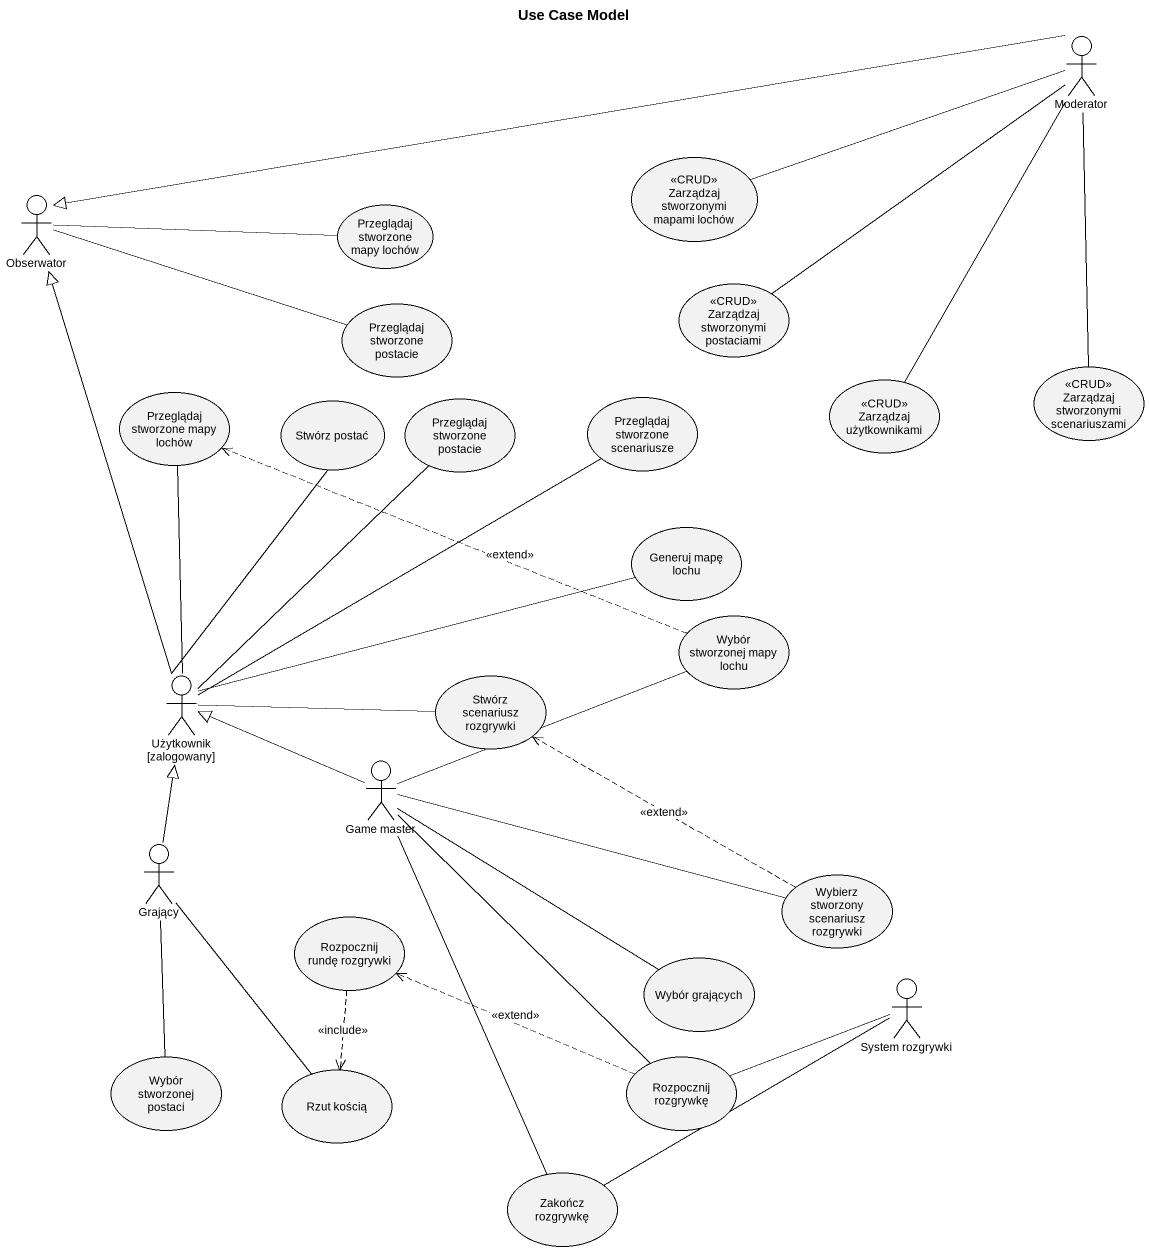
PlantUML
@startuml
title Use Case Model
actor Moderator
usecase "Zarządzaj stworzonymi mapami lochów" as Zarządzaj_stworzonymi <<CRUD>>
actor Obserwator
usecase "Przeglądaj stworzone mapy lochów" as Przeglądaj_stworzone_mapy
usecase "Przeglądaj stworzone postacie" as Przeglądaj_stworzone
usecase "Zarządzaj stworzonymi postaciami" as Zarządzaj_stworzonymi_2 <<CRUD>>
usecase "Zarządzaj stworzonymi scenariuszami" as Zarządzaj_stworzonymi_3 <<CRUD>>
usecase "Przeglądaj stworzone mapy lochów" as Przeglądaj_stworzone_mapy_2
usecase "Stwórz postać" as Stwórz_postać
usecase "Przeglądaj stworzone postacie" as Przeglądaj_stworzone_2
usecase "Przeglądaj stworzone scenariusze" as Przeglądaj_stworzone_3
usecase "Zarządzaj użytkownikami" as Zarządzaj_użytkownikami <<CRUD>>
usecase "Generuj mapę lochu" as Generuj_mapę_lochu
usecase "Wybór stworzonej mapy lochu" as Wybór_stworzonej_mapy_lochu
actor "Użytkownik [zalogowany]" as Użytkownik_zalogowany
usecase "Stwórz scenariusz rozgrywki" as Stwórz_scenariusz_rozgrywki
actor "Game master" as Game_master
actor Grający
usecase "Wybierz stworzony scenariusz rozgrywki" as Wybierz_stworzony
usecase "Rozpocznij rundę rozgrywki" as Rozpocznij_rundę_rozgrywki
usecase "Wybór grających" as Wybór_grających
actor "System rozgrywki" as System_rozgrywki
usecase "Wybór stworzonej postaci" as Wybór_stworzonej_postaci
usecase "Rzut kością" as Rzut_kością
usecase "Rozpocznij rozgrywkę" as Rozpocznij_rozgrywkę
usecase "Zakończ rozgrywkę" as Zakończ_rozgrywkę
Moderator -left- Zarządzaj_stworzonymi
Moderator -left-|> Obserwator
Moderator -- Zarządzaj_stworzonymi_2
Moderator -- Zarządzaj_stworzonymi_3
Moderator -- Zarządzaj_użytkownikami
Obserwator -right- Przeglądaj_stworzone_mapy
Obserwator -right- Przeglądaj_stworzone
Wybór_stworzonej_mapy_lochu .left.> Przeglądaj_stworzone_mapy_2 : <<extend>>
Użytkownik_zalogowany -up-|> Obserwator
Użytkownik_zalogowany -up- Przeglądaj_stworzone_mapy_2
Użytkownik_zalogowany -up- Stwórz_postać
Użytkownik_zalogowany -up- Przeglądaj_stworzone_2
Użytkownik_zalogowany -up- Przeglądaj_stworzone_3
Użytkownik_zalogowany -right- Generuj_mapę_lochu
Użytkownik_zalogowany -right- Stwórz_scenariusz_rozgrywki
Game_master -right- Wybór_stworzonej_mapy_lochu
Game_master -left-|> Użytkownik_zalogowany
Game_master -right- Wybierz_stworzony
Game_master -- Rozpocznij_rozgrywkę
Game_master -- Zakończ_rozgrywkę
Grający -up-|> Użytkownik_zalogowany
Grający -- Wybór_stworzonej_postaci
Grający -- Rzut_kością
Wybierz_stworzony .left.> Stwórz_scenariusz_rozgrywki : <<extend>>
Rozpocznij_rundę_rozgrywki ..> Rzut_kością : <<include>>
Wybór_grających -left- Game_master
Rozpocznij_rozgrywkę .left.> Rozpocznij_rundę_rozgrywki : <<extend>>
Rozpocznij_rozgrywkę -right- System_rozgrywki
Zakończ_rozgrywkę -right- System_rozgrywki
@enduml
